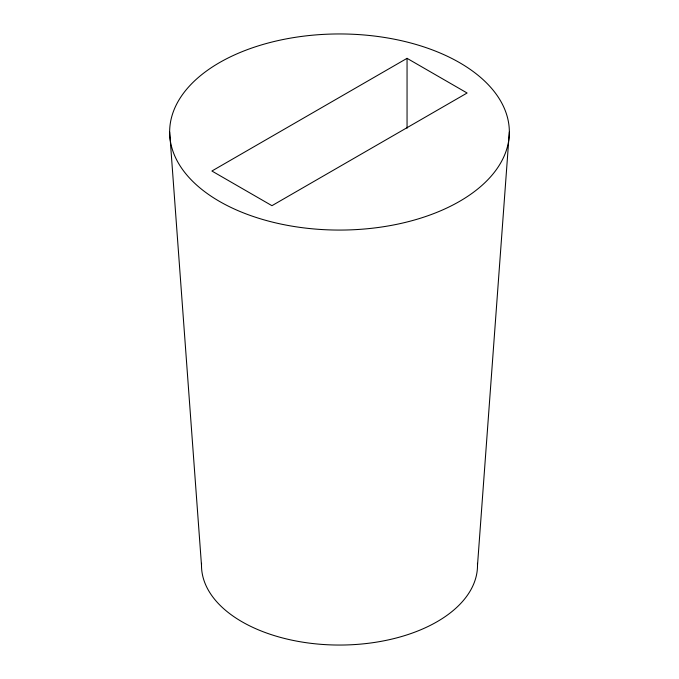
<?xml version="1.0" encoding="UTF-8"?>
<svg xmlns="http://www.w3.org/2000/svg" width="679" height="679" viewBox="0 0 679 679"><rect width="100%" height="100%" fill="white"/><g stroke="black" fill="none" stroke-linecap="round" stroke-linejoin="round"><path stroke-width="1.02" d="M477.498 565.378L509.343 132.006A169.843 98.056 0 0 0 254.574 47.089A169.843 98.056 0 0 0 254.574 216.932A169.843 98.056 0 0 0 509.343 132.006M407.052 58.335L211.899 171.015L271.948 205.678L467.101 93.006L407.052 58.335L407.052 128.255M169.657 132.006L201.502 565.378M477.456 563.307A137.998 79.672 0 0 1 339.5 645.05A137.998 79.672 0 0 1 201.544 563.307"/></g></svg>
